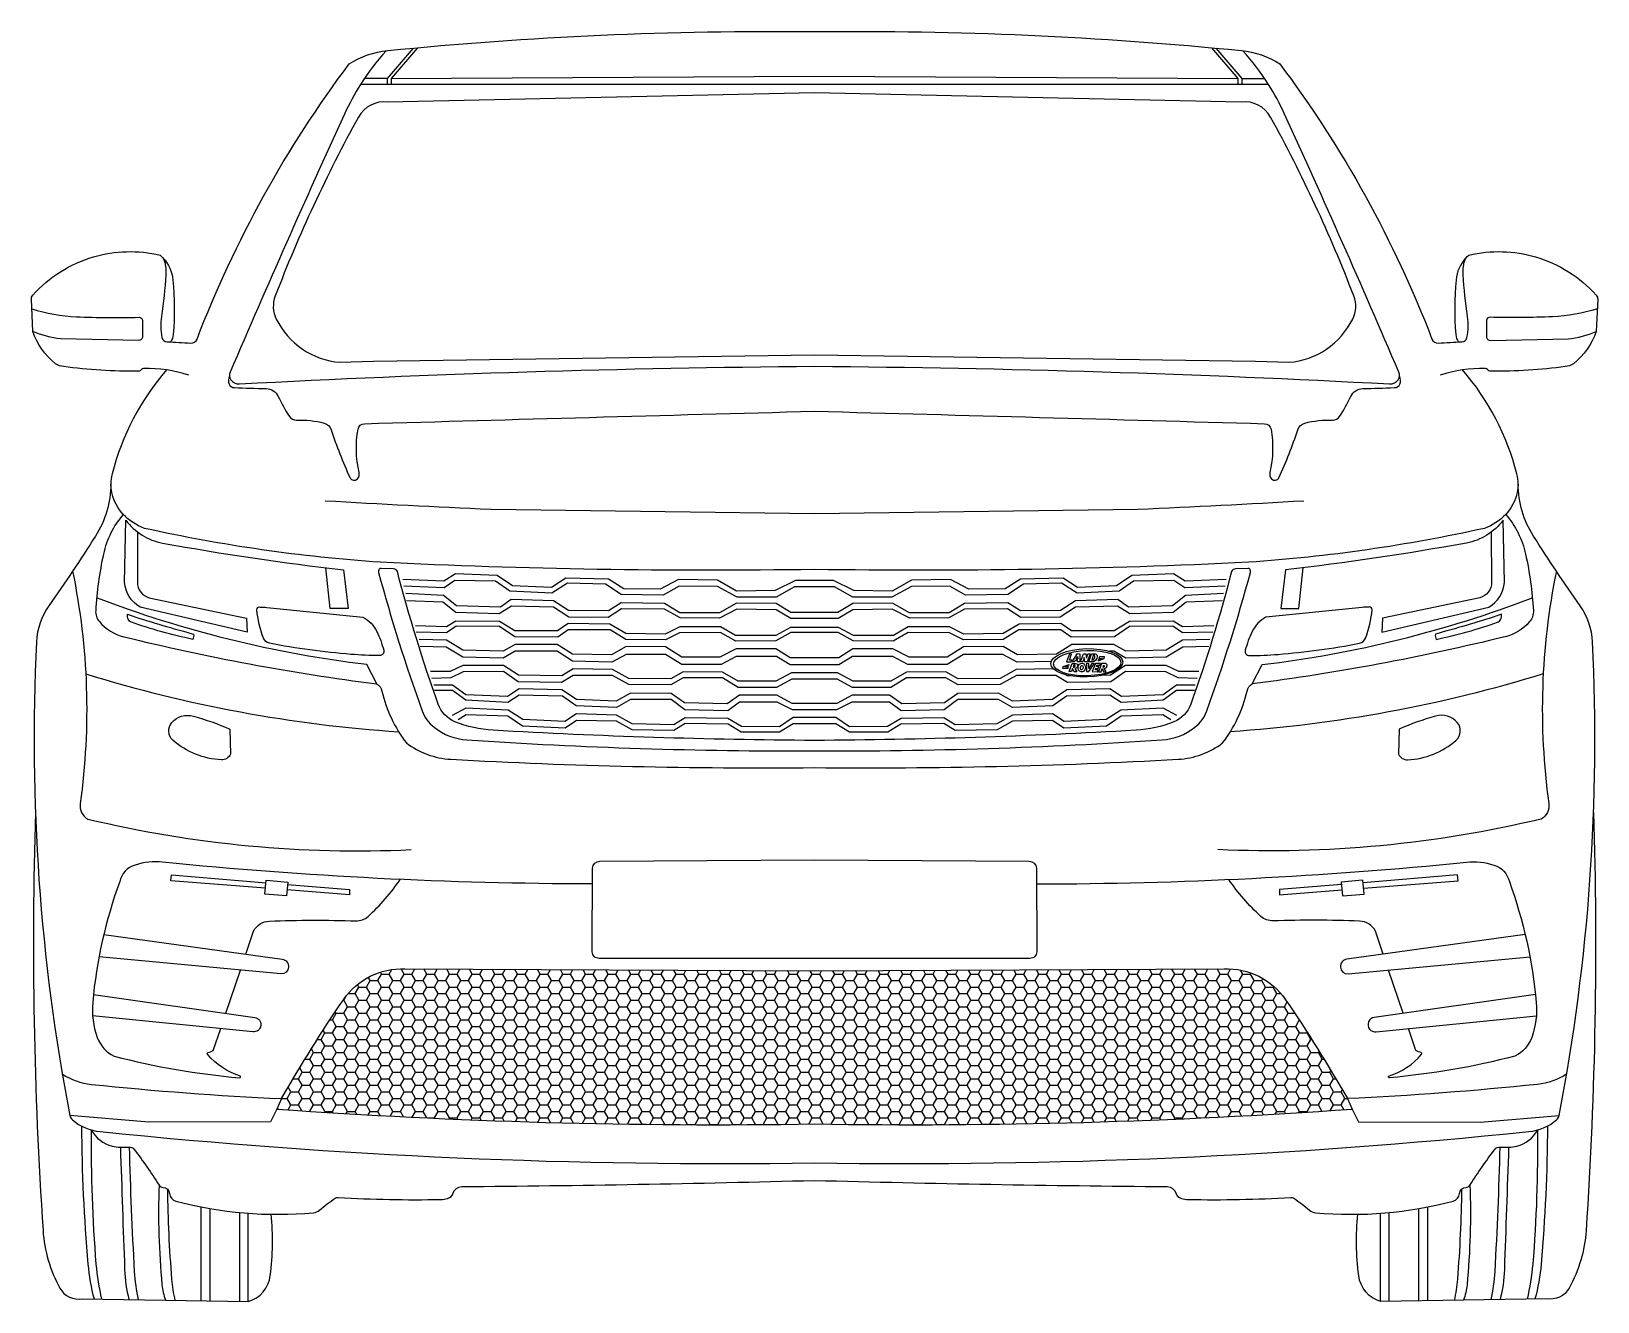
# Model space of a CAD drawing. Header units: millimetres. Extents: x 869 to 3052, y 4 to 1774.
import ezdxf

# ---------------------------------------------------------------- set-up
doc = ezdxf.new("R2010")
doc.units = ezdxf.units.MM
doc.layers.add('ceco.net 516 - Land Rover - front', color=7, linetype='Continuous')
pattern_1 = [(0, (-12728.459, -23553.792), (15.7909552, 9.1169122), [10.527303, -21.054607]), (120, (-12728.459, -23553.792), (-15.7909552, 9.1169123), [10.527303, -21.054607]), (60, (-12728.459, -23553.792), (3e-08, 18.2338245), [-21.054607, 10.527303])]

msp = doc.modelspace()

# ---------------------------------------------------------------- hatches: boundary and pattern name
at = {"layer": 'ceco.net 516 - Land Rover - front'}
h = msp.add_hatch(dxfattribs=at)
h.set_pattern_fill('HONEY', color=256, scale=3.315686)
h.set_pattern_definition(pattern_1)
h.paths.add_polyline_path([(1960.4, 464.7), (1389.6, 467.3, 0.259864), (1303.9, 424.4, 0.019898), (1217.8, 286.5), (1211.2, 272, 0.021755), (1960.4, 251.3)])
h = msp.add_hatch(dxfattribs=at)
h.set_pattern_fill('HONEY', color=256, scale=3.315686)
h.set_pattern_definition(pattern_1)
h.paths.add_polyline_path([(1960.4, 464.7), (2531.1, 467.3, -0.259864), (2616.8, 424.4, -0.019898), (2702.9, 286.5), (2709.5, 272, -0.021755), (1960.4, 251.3)])

# ---------------------------------------------------------------- linework, layer by layer
for points in [[(1088.4, 1294.4, 0.085597), (1025.5, 1303.9, 0.229589), (1022.5, 1302.4, -0.230596), (1018, 1300.1, -0.040773), (914.1, 1306.7, -0.174307), (902.8, 1310.5, -0.144868), (871.1, 1355.2), (869.1, 1400.2, -0.213614), (871, 1406.1, -0.138173), (955.6, 1459.2, -0.13018), (1048.4, 1461.8, -0.195652), (1054.8, 1452.9, -0.074442), (1056.4, 1434.3, -0.019219), (1050.3, 1376.3, 0.08443), (1051.1, 1347.1, 0.343658), (1058.2, 1341, -0.000449), (1091.2, 1339.2, 0.325177), (1100, 1344.9, -0.06929), (1312.1, 1728.4, -0.116031), (1365.4, 1746.7, -0.027727), (1960.4, 1773.2, -0.027727), (2555.3, 1746.7, -0.116031), (2608.7, 1728.4, -0.06929), (2820.8, 1344.9, 0.325177), (2829.5, 1339.2, -0.000449), (2862.5, 1341, 0.343658), (2869.6, 1347.1, 0.08443), (2870.4, 1376.3, -0.019219), (2864.3, 1434.3, -0.074442), (2865.9, 1452.9, -0.195652), (2872.3, 1461.8, -0.13018), (2965.1, 1459.2, -0.138173), (3049.7, 1406.1, -0.213614), (3051.7, 1400.2), (3049.6, 1355.2, -0.144868), (3017.9, 1310.5, -0.174307), (3006.6, 1306.7, -0.040773), (2902.7, 1300.1, -0.230596), (2898.2, 1302.4, 0.229589), (2895.2, 1303.9, 0.085597), (2832.3, 1294.4)], [(1363.3, 1746.5, 0.042212), (1327.8, 1699.6, 0.033704), (1305.4, 1658.3, 0.006336), (1146, 1298.5, 0.257444), (1147.1, 1288.2, 0.260879), (1159.1, 1282.3, -0.011444), (1960.4, 1306.9, -0.011444), (2761.6, 1282.3, 0.260879), (2773.7, 1288.2, 0.257444), (2774.7, 1298.5, 0.006336), (2615.4, 1658.3, 0.033704), (2593, 1699.6, 0.042212), (2557.4, 1746.5)], [(1052.5, 1458, -0.167725), (1066.4, 1427, -0.042804), (1066.8, 1351.4, -0.131413), (1063, 1340.7, 1.904537)], [(2868.2, 1458, 0.167725), (2854.3, 1427, 0.042804), (2853.9, 1351.4, 0.131413), (2857.8, 1340.7, -1.904537)], [(869.7, 1386.9, 0.067765), (931.8, 1375.9, 0.015467), (1019.1, 1375.1, -0.299929), (1023.6, 1372.2, -0.154365), (1024.1, 1368.7), (1023.9, 1346.9, -0.351562), (1018.2, 1342.9), (910.3, 1345.2, -0.075009), (871.1, 1355.2)], [(3051, 1386.9, -0.067765), (2988.9, 1375.9, -0.015467), (2901.7, 1375.1, 0.299929), (2897.1, 1372.2, 0.154365), (2896.7, 1368.7), (2896.8, 1346.9, 0.351562), (2902.6, 1342.9), (3010.4, 1345.2, 0.075009), (3049.6, 1355.2)], [(1057.4, 1301.9, 0.115861), (981.6, 1156.9, 0.061346), (979.8, 1142.8, -0.141203), (958.4, 1070.1, -0.011669), (893.5, 973.2, 0.142072), (876.2, 922.8, 0.059681), (922.6, 263, 0.173439), (926.2, 256.9, 0.148997), (964.8, 240.7, 0.029453), (1960.4, 197, 0.029453), (2955.9, 240.7, 0.148997), (2994.5, 256.9, 0.173439), (2998.1, 263, 0.059681), (3044.5, 922.8, 0.142072), (3027.2, 973.2, -0.011669), (2962.3, 1070.1, -0.141203), (2940.9, 1142.8, 0.061346), (2939.1, 1156.9, 0.115861), (2863.4, 1301.9)], [(1145.2, 1293.2, 0.234126), (1144.6, 1282.1, 0.291318), (1152, 1277.1, -0.000913), (1196.4, 1275.8, -0.280463), (1212.9, 1265, 0.03313), (1228.6, 1236.9, 0.265618), (1238.4, 1231.9, -0.075664), (1277.2, 1227.7, -0.256445), (1286.9, 1218.5, 0.03199), (1313.1, 1151.7, 0.532728), (1323.5, 1150.1, 0.249401), (1325.8, 1159.1, -0.102748), (1324.3, 1219.2, -0.354731), (1333.3, 1226.9, -0.000521), (1960.4, 1244.3, -0.000521), (2587.5, 1226.9, -0.354731), (2596.5, 1219.2, -0.102748), (2594.9, 1159.1, 0.249401), (2597.3, 1150.1, 0.532728), (2607.6, 1151.7, 0.03199), (2633.8, 1218.5, -0.256445), (2643.5, 1227.7, -0.075664), (2682.4, 1231.9, 0.265618), (2692.1, 1236.9, 0.03313), (2707.8, 1265, -0.280463), (2724.3, 1275.8, -0.000913), (2768.7, 1277.1, 0.291318), (2776.1, 1282.1, 0.234126), (2775.5, 1293.2)], [(2940.9, 1142.8, -0.183851), (2923.5, 1100.6, -0.115538), (2894, 1081.1, -0.037516), (2565.5, 1033.8, -0.016163), (1960.4, 1023.8, -0.016163), (1355.2, 1033.8, -0.037516), (1026.7, 1081.1, -0.115538), (997.2, 1100.6, -0.183851), (979.8, 1142.8)], [(1278.3, 1119.6, 0.003617), (1509.6, 1107.8), (1960.4, 1101.6), (2411.1, 1107.8, 0.003617), (2642.4, 1119.6)], [(997.2, 1100.6, 0.124986), (969.5, 1045.2, 0.039058), (958.7, 966.4, 0.193885), (963.8, 951.1, 0.156808), (997.9, 930.1, 0.028532), (1350.4, 864.3), (1336.4, 891.2, -0.061399), (960, 984.3)], [(1017.2, 1075.8), (1016.8, 1006, 0.339358), (1033.4, 984.2), (1168.9, 955.9), (1170, 936.3), (1020.5, 971.5, -0.245626), (999, 1005.6), (1000.8, 1092.5, 0.191644), (1051.9, 1060.6, 0.016007), (1303.9, 1023.2), (1310.4, 969.4), (1285.3, 969.6), (1279.3, 1026.1)], [(2923.5, 1100.6, -0.124986), (2951.2, 1045.2, -0.039058), (2962.1, 966.4, -0.193885), (2956.9, 951.1, -0.156808), (2922.8, 930.1, -0.028532), (2570.4, 864.3), (2584.3, 891.2, 0.061399), (2960.7, 984.3)], [(2903.5, 1075.8), (2903.9, 1006, -0.339358), (2887.3, 984.2), (2751.8, 955.9), (2750.7, 936.3), (2900.2, 971.5, 0.245626), (2921.7, 1005.6), (2919.9, 1092.5, -0.191644), (2868.8, 1060.6, -0.016007), (2616.8, 1023.2), (2610.3, 969.4), (2635.4, 969.6), (2641.4, 1026.1)], [(926.5, 1021.3, -0.085463), (937.1, 697.7, 0.307014), (947.8, 676, 0.070413), (1398.3, 633.5)], [(2994.2, 1021.3, 0.085463), (2983.6, 697.7, -0.307014), (2972.9, 676, -0.070413), (2522.4, 633.5)], [(1197.2, 971), (1331.2, 957.3, -0.161815), (1350.4, 937.4, -0.044369), (1360.1, 911.4, -0.495016), (1354.4, 903.9, -0.020182), (1314.2, 905.5, -0.028021), (1200.8, 921, -0.25958), (1192.4, 928.1, -0.069893), (1183.4, 967.7, -0.538843), (1188.1, 971.4, -0.042482), (1197.2, 971, -0.113406)], [(2723.6, 971), (2589.5, 957.3, 0.161815), (2570.3, 937.4, 0.044369), (2560.6, 911.4, 0.495016), (2566.3, 903.9, 0.020182), (2606.5, 905.5, 0.028021), (2719.9, 921, 0.25958), (2728.3, 928.1, 0.069893), (2737.3, 967.7, 0.538843), (2732.6, 971.4, 0.042482), (2723.6, 971, 0.113406)], [(2342.5, 895.1), (2346.4, 906.4), (2350.5, 906.3, -0.376941), (2354.2, 903.5, -0.150203), (2353.8, 899.9, -0.089243), (2351.9, 897, -0.159527), (2349.4, 895.6, 0.021304), (2347.5, 895.2, 7.38144)], [(2348.9, 903.9), (2346.6, 897.6, 0.251196), (2350.2, 899.5, 0.142941), (2351.1, 902.3, 0.250468), (2350.4, 903.8, 0.281591), (2348.9, 903.9, 4.004291)], [(944.9, 878.4, 0.058686), (1380.9, 797.7, 0.032871)], [(2315.1, 881.5), (2319.3, 892.7), (2324.7, 892.7, -0.385116), (2326.9, 890.8, -0.114755), (2326.7, 888.4, -0.178836), (2325.4, 886.7, -0.104728), (2323.1, 885.9, -0.691902)], [(2321.8, 890.3), (2320.8, 887.8), (2322, 887.9, 0.52203), (2323.5, 890.1, -1.4459)], [(2360.5, 892.7), (2356.2, 881.3), (2359.8, 881.3), (2361.1, 885.8), (2363, 881.4), (2366.9, 881.3), (2364.2, 886, 0.39124), (2367.9, 888.6, 0.106353), (2368, 891.1, 0.291869), (2366.5, 892.6, 0.233205)], [(2362.8, 890.2), (2362, 887.9), (2363.3, 887.9, 0.58422), (2364.3, 890.2, 0.511227)], [(2975.9, 878.4, -0.058686), (2539.8, 797.7, -0.032871)], [(1350.4, 864.3, -0.202478), (1357.5, 854.4, 0.107459), (1391.7, 782.1, 0.148825), (1453.7, 759.4, 0.016491), (1960.4, 747.8, 0.016491), (2467.1, 759.4, 0.148825), (2529.1, 782.1, 0.107459), (2563.2, 854.4, -0.202478), (2570.4, 864.3)], [(1145.7, 801.4), (1146.7, 766.4, -0.302234), (1133.9, 758.7, -0.171203), (1066.4, 785.8, -0.412586), (1064.8, 810.5, -0.288733), (1094.8, 819.5, -0.036018), (1145.7, 801.4, 0.10904)], [(2775, 801.4), (2774.1, 766.4, 0.302234), (2786.8, 758.7, 0.171203), (2854.3, 785.8, 0.412586), (2856, 810.5, 0.288733), (2825.9, 819.5, 0.036018), (2775, 801.4, -0.10904)], [(874.7, 685.3, 0.02435), (885.3, 102.6, 0.109688), (908.7, 22.6, 0.32433), (940.4, 7.7), (1171.4, 3.7, 0.295334), (1202, 40.1, 0.054697), (1203.3, 125.4)], [(3046, 685.3, -0.02435), (3035.5, 102.6, -0.109688), (3012, 22.6, -0.32433), (2980.3, 7.7), (2749.3, 3.7, -0.295334), (2718.7, 40.1, -0.054697), (2717.4, 125.4)], [(1651.1, 585.7, -0.024677), (1052, 616, 0.101196), (1013.5, 612, 0.267288), (992.2, 588.9, 0.064701), (954.5, 420.6, 0.11086), (960.9, 371.7, 0.19421), (984.3, 345.7, 0.04093), (1159.1, 315.6, 0.600123), (1160.4, 317.7, -0.13913), (1114.4, 348.3, -0.544847), (1115, 350.6, 0.053188), (1122.6, 353.7), (1132.9, 384.1)], [(2269.6, 585.7, 0.024677), (2868.8, 616, -0.101196), (2907.2, 612, -0.267288), (2928.6, 588.9, -0.064701), (2966.2, 420.6, -0.11086), (2959.8, 371.7, -0.19421), (2936.4, 345.7, -0.04093), (2761.7, 315.6, -0.600123), (2760.3, 317.7, 0.13913), (2806.4, 348.3, 0.544847), (2805.7, 350.6, -0.053188), (2798.1, 353.7), (2787.9, 384.1)], [(1167.9, 487.8), (1178.8, 520, -0.269232), (1200.8, 533.9, -0.017617), (1321.2, 534.2, 0.192332), (1338.3, 540.5, 0.064962), (1382.9, 591.9)], [(2752.8, 487.8), (2741.9, 520, 0.269232), (2720, 533.9, 0.017617), (2599.6, 534.2, -0.192332), (2582.4, 540.5, -0.064962), (2537.8, 591.9)], [(970, 515.1), (1218.6, 480.8, -0.945618), (1216.9, 460.2), (963.4, 484.1)], [(2950.7, 515.1), (2702.2, 480.8, 0.945618), (2703.8, 460.2), (2957.4, 484.1)], [(1217.8, 286.5, -0.019898), (1303.9, 424.4, -0.259864), (1389.6, 467.3), (1960.4, 464.7), (2531.1, 467.3, -0.259864), (2616.8, 424.4, -0.019898), (2702.9, 286.5)], [(955.6, 431.7), (1180.3, 399.7, -1), (1177.5, 379.7), (954.4, 401.9)], [(2965.1, 431.7), (2740.4, 399.7, 1), (2743.2, 379.7), (2966.4, 401.9)], [(912.1, 320.9, 0.119133), (952.9, 306.4, 0.014386), (1217.8, 286.5), (1211.2, 272, 0.021755), (1960.4, 251.3, 0.021755), (2709.5, 272)], [(3008.6, 320.9, -0.119133), (2967.8, 306.4, -0.014386), (2702.9, 286.5), (2709.5, 272), (2718.4, 254.4), (2887.9, 253.6), (2998.1, 263)], [(938.9, 248.5, 0.02003), (947.9, 56, 0.043817), (956.4, 7.4, 0.767246)], [(967.5, 7.2, -0.039452), (959.6, 55.9, -0.023215), (952.9, 242.9, 0.222637), (981.7, 220.5, 0.081124), (1004.5, 219.1, -0.261648), (1012.4, 215.7, -0.019467), (1047, 166.2, 0.248113), (1052.7, 162.9, -0.38745), (1061.5, 154.5, 0.322737), (1070.4, 143.7, 0.087212), (1262.2, 127.6, 0.153284), (1270.5, 131.1, -0.025916), (1292.6, 147.8, -0.165294), (1296.7, 148.9, 0.019938), (1439.4, 146.1, 0.064418), (1449, 147.5, 0.249905), (1457, 155.2, -0.322443), (1468.8, 163.9, 0.004306), (1960.4, 172.6, 0.004306), (2451.9, 163.9, -0.322443), (2463.7, 155.2, 0.249905), (2471.7, 147.5, 0.064418), (2481.4, 146.1, 0.019938), (2624, 148.9, -0.165294), (2628.1, 147.8, -0.025916), (2650.2, 131.1, 0.153284), (2658.5, 127.6, 0.087212), (2850.3, 143.7, 0.322737), (2859.2, 154.5, -0.38745), (2868, 162.9, 0.248113), (2873.7, 166.2, -0.019467), (2908.3, 215.7, -0.261648), (2916.2, 219.1, 0.081124), (2939, 220.5, 0.222637), (2967.8, 242.9, -0.023215), (2961.2, 55.9, -0.039452), (2953.3, 7.2)], [(2981.8, 248.5, -0.02003), (2972.9, 56, -0.043817), (2964.3, 7.4, -0.767246)], [(993.1, 218.9, 0.000382), (999, 48.3, 0.054631), (1005.1, 6.6, 0.773667)], [(1005.4, 219.2, 0.008156), (1012.5, 45.7, 0.041776), (1018.1, 6.3, 0.797767)], [(2915.3, 219.2, -0.008156), (2908.2, 45.7, -0.041776), (2902.7, 6.3, -0.797767)], [(2927.6, 218.9, -0.000382), (2921.7, 48.3, -0.054631), (2915.6, 6.6, -0.773667)], [(1047, 166.2, 0.032286), (1051.1, 27.3, 0.063074), (1055.9, 5.7, 0.70271)], [(1058.7, 160.4, 0.017885), (1064.5, 35, 0.03501), (1069.1, 5.4, 0.799514)], [(2862, 160.4, -0.017885), (2856.2, 35, -0.03501), (2851.7, 5.4, -0.799514)], [(2873.7, 166.2, -0.032286), (2869.7, 27.3, -0.063074), (2864.8, 5.7, -0.70271)]]:
    msp.add_lwpolyline(points, format="xyb", dxfattribs=at)
for points in [[(1400.9, 1750.1), (1365, 1707.8), (1365, 1699.6)], [(1407.3, 1750.7), (1370.6, 1707.9), (1370.6, 1699.6)], [(2513.5, 1750.7), (2550.1, 1707.9), (2550.1, 1699.6)], [(2519.8, 1750.1), (2555.7, 1707.8), (2555.7, 1699.6)], [(1365, 1707.8), (1333, 1707.7)], [(1370.6, 1707.9), (1960.4, 1711), (2550.1, 1707.9)], [(2555.7, 1707.8), (2587.7, 1707.7)], [(2593, 1699.6), (1960.4, 1699.6), (1327.8, 1699.6)], [(2534.1, 1009.6), (2477.1, 1007.7), (2460.8, 1017.5), (2402.4, 1015.6), (2381.1, 1000.8), (2326.9, 998.9), (2307, 1011.9), (2247.2, 1010.1), (2225.9, 996.6), (2175.3, 996.2), (2149.8, 1009.6), (2095.4, 1008.8), (2068.8, 993.7), (2015.1, 994.3), (1986.7, 1008.2), (1960.4, 1008.2), (1934, 1008.2), (1905.6, 994.3), (1851.9, 993.7), (1825.3, 1008.8), (1770.9, 1009.6), (1745.4, 996.2), (1694.9, 996.6), (1673.5, 1010.1), (1613.8, 1011.9), (1593.8, 998.9), (1539.6, 1000.8), (1518.3, 1015.6), (1459.9, 1017.5), (1443.7, 1007.7), (1386.7, 1009.6)], [(2532.7, 1000.4), (2476.4, 998.2), (2461.3, 1008.6), (2405, 1007.4), (2385, 993.4), (2326.2, 990.8), (2304.7, 1004.9), (2251.8, 1003.4), (2229.6, 989), (2171, 987.9), (2148.8, 1000.5), (2095.4, 1000.2), (2068, 985), (2013.9, 985.2), (1988.1, 999.6), (1960.4, 999.6), (1932.6, 999.6), (1906.8, 985.2), (1852.7, 985), (1825.3, 1000.2), (1771.9, 1000.5), (1749.7, 987.9), (1691.1, 989), (1668.9, 1003.4), (1616, 1004.9), (1594.5, 990.8), (1535.7, 993.4), (1515.7, 1007.4), (1459.4, 1008.6), (1444.3, 998.2), (1388, 1000.4)], [(2530.1, 990.5), (2477.4, 987.6), (2459.1, 973), (2398.1, 971.5), (2383.1, 982.1), (2323.9, 980.3), (2303.1, 966.8), (2247.5, 966.1), (2229.6, 977.4), (2169.3, 976.6), (2147.8, 963.4), (2092.9, 963.4), (2068.9, 976.8), (2013.7, 976.5), (1993.1, 964), (1960.4, 964), (1927.6, 964), (1907, 976.5), (1851.8, 976.8), (1827.8, 963.4), (1772.9, 963.4), (1751.4, 976.6), (1691.1, 977.4), (1673.2, 966.1), (1617.7, 966.8), (1596.8, 980.3), (1537.6, 982.1), (1522.6, 971.5), (1461.6, 973), (1443.3, 987.6), (1390.7, 990.5)], [(2529, 980.1), (2478.2, 978.4), (2460.3, 963.9), (2399.9, 962.2), (2382.5, 972.8), (2324, 971.5), (2302.9, 957.3), (2247.7, 957.1), (2229.4, 969), (2169.5, 968.5), (2147.6, 956.2), (2093, 956), (2068.8, 968.6), (2013.7, 967.5), (1993.5, 955.5), (1960.4, 955.5), (1927.3, 955.5), (1907, 967.5), (1852, 968.6), (1827.8, 956), (1773.1, 956.2), (1751.3, 968.5), (1691.3, 969), (1673, 957.1), (1617.8, 957.3), (1596.7, 971.5), (1538.3, 972.8), (1520.8, 962.2), (1460.5, 963.9), (1442.5, 978.4), (1391.7, 980.1)], [(2516.6, 945.3), (2473.2, 943.9), (2460, 952), (2399.4, 951.4), (2378.1, 938.2), (2318.5, 938.5), (2303.6, 948.7), (2245.4, 947.6), (2223.1, 934.8), (2168.3, 933.8), (2148.3, 943.8), (2091.1, 943.8), (2070.5, 931.6), (2014.5, 931.7), (1993.8, 942.8), (1960.4, 942.8), (1926.9, 942.8), (1906.3, 931.7), (1850.3, 931.6), (1829.6, 943.8), (1772.5, 943.8), (1752.4, 933.8), (1697.6, 934.8), (1675.3, 947.6), (1617.1, 948.7), (1602.2, 938.5), (1542.6, 938.2), (1521.3, 951.4), (1460.7, 952), (1447.5, 943.9), (1404.2, 945.3)], [(2515.3, 936.3), (2473.2, 935.4), (2459.8, 944.8), (2399.4, 944.2), (2378.2, 930.1), (2318, 929.4), (2303.5, 939.7), (2245.2, 939.6), (2223.3, 926.3), (2167.8, 925.6), (2148.4, 935.6), (2091.1, 936.2), (2069.9, 924.1), (2014.2, 924.2), (1993.5, 936.1), (1960.4, 936.1), (1927.2, 936.1), (1906.5, 924.2), (1850.8, 924.1), (1829.6, 936.2), (1772.3, 935.6), (1752.9, 925.6), (1697.4, 926.3), (1675.5, 939.6), (1617.2, 939.7), (1602.7, 929.4), (1542.6, 930.1), (1521.3, 944.2), (1460.9, 944.8), (1447.5, 935.4), (1405.4, 936.3)], [(2511.1, 926.1), (2473.2, 925.1), (2450.5, 911.4), (2394.4, 909.9), (2377.7, 919.2), (2318.8, 919.4), (2297.6, 905.9), (2243.1, 904.7), (2223.1, 916.3), (2167.8, 915.9), (2145.3, 901.8), (2092.1, 901.7), (2069.7, 913), (2014, 913), (1994.1, 900.6), (1960.4, 900.6), (1926.6, 900.6), (1906.7, 913), (1851, 913), (1828.6, 901.7), (1775.4, 901.8), (1752.9, 915.9), (1697.7, 916.3), (1677.6, 904.7), (1623.1, 905.9), (1601.9, 919.4), (1543.1, 919.2), (1526.4, 909.9), (1470.2, 911.4), (1447.5, 925.1), (1409.6, 926.1)], [(2290.4, 895.7), (2242.9, 894.5), (2223, 905.3), (2167.8, 905.1), (2145.2, 891.6), (2090.6, 891.3), (2069.4, 902.4), (2013.4, 902.6), (1994.2, 891), (1960.4, 891), (1926.5, 891), (1907.3, 902.6), (1851.3, 902.4), (1830.1, 891.3), (1775.5, 891.6), (1752.9, 905.1), (1697.7, 905.3), (1677.9, 894.5), (1623, 895.9), (1602, 910.1), (1543.2, 909.8), (1526.7, 900.2), (1470.1, 901.7), (1447.2, 915.7), (1411, 916.7)], [(2315.6, 906.1), (2311.5, 895.1), (2318.2, 895.1), (2319.1, 897.5), (2315.5, 897.6), (2318.6, 906.1), (2315.6, 906.1)], [(2319.2, 895.1), (2326.7, 906.5), (2330, 906.4), (2330.3, 895.1), (2327, 895.1), (2327, 896.9), (2323.3, 896.9), (2322.5, 895), (2319.2, 895.1)], [(2324.9, 899.2), (2327.1, 899.2), (2327, 902.6), (2324.9, 899.2)], [(2324.9, 899.2), (2327, 902.6), (2327.1, 899.2), (2324.9, 899.2)], [(2331, 895.1), (2335, 906.3), (2338.4, 906.3), (2339.2, 900.3), (2341.1, 906.3), (2344.4, 906.4), (2340.1, 895.1), (2337, 895.1), (2336.2, 901.2), (2334.1, 895), (2331, 895.1)], [(2347.5, 895.2), (2342.5, 895.1)], [(2355.5, 896.6), (2363.8, 899.6), (2364.7, 902.2), (2357.5, 902.2), (2356.5, 899.7), (2361.6, 899.8), (2355.9, 897.8), (2355.5, 896.6)], [(2509.7, 916.7), (2473.5, 915.7), (2450.6, 901.7), (2394, 900.2), (2377.6, 909.8), (2371.4, 909.9)], [(2293.5, 885.2), (2241.6, 884.6), (2219.2, 872.1), (2160.5, 871.6), (2143.3, 881.3), (2088.6, 880.9), (2066.7, 868.2), (2014.1, 868.2), (1992.2, 880), (1960.4, 880), (1928.5, 880), (1906.6, 868.2), (1854, 868.2), (1832.2, 880.9), (1777.5, 881.3), (1760.2, 871.6), (1701.6, 872.1), (1679.1, 884.6), (1623.9, 885.2), (1608.3, 875.5), (1547.7, 876.5), (1527.1, 889.9), (1470.3, 889.9), (1452.5, 881.8), (1425.1, 881.5)], [(2493.4, 871.8), (2467.3, 872.7), (2450, 881.2), (2393.7, 881.6), (2373.1, 867.2), (2313, 866.5), (2296.6, 876.3), (2241.7, 876.3), (2219.1, 863.3), (2160.4, 863), (2143.4, 872.6), (2088.7, 872.6), (2066.8, 859.5), (2013.5, 859.3), (1992, 871.1), (1960.4, 871.1), (1928.7, 871.1), (1907.2, 859.3), (1853.9, 859.5), (1832, 872.6), (1777.3, 872.6), (1760.3, 863), (1701.6, 863.3), (1679, 876.3), (1624.1, 876.3), (1607.8, 866.5), (1547.6, 867.2), (1527, 881.6), (1470.8, 881.2), (1453.4, 872.7), (1427.3, 871.8)], [(2315.2, 891.5), (2314.8, 890.4), (2309.2, 888.6), (2314, 888.5), (2313.3, 886), (2306.3, 886), (2307.1, 888.8), (2315.2, 891.5)], [(2317.3, 875.6), (2312.5, 875.5), (2309.6, 877.3)], [(2323.1, 885.9), (2325.7, 881.4), (2322, 881.4), (2320.1, 885.8), (2318.7, 881.5), (2315.1, 881.5)], [(2323.5, 890.1), (2323.2, 890.3), (2321.8, 890.3)], [(2339.3, 892.6), (2339.4, 881.5), (2342.7, 881.5), (2350.7, 892.8), (2346.9, 892.7), (2342.5, 885.7), (2342.8, 892.8), (2339.3, 892.6)], [(2351.8, 892.7), (2347.2, 881.5), (2354.8, 881.4), (2355.8, 883.9), (2351.7, 884), (2352.5, 886.1), (2355.6, 886), (2356.5, 888.4), (2353.3, 888.4), (2354, 890.6), (2358.1, 890.6), (2358.8, 892.8), (2351.8, 892.7)], [(2495.7, 881.5), (2468.2, 881.8), (2450.4, 889.9), (2393.6, 889.9), (2373, 876.5), (2360.4, 876.3)], [(2366.5, 892.6), (2360.5, 892.7)], [(2362.8, 890.2), (2364.3, 890.2)], [(2490.6, 862.8), (2464.9, 862.5), (2446.2, 849.3), (2388.2, 846.7), (2371.8, 857.6), (2312.2, 856.2), (2292.1, 842.4), (2236.5, 840.5), (2216.8, 851.3), (2160.2, 851), (2141.6, 838.1), (2081.9, 836.7), (2064.7, 848.7), (2012.9, 848.7), (1991.5, 837.2), (1960.4, 837.2), (1929.3, 837.2), (1907.8, 848.7), (1856, 848.7), (1838.8, 836.7), (1779.1, 838.1), (1760.5, 851), (1703.9, 851.3), (1684.2, 840.5), (1628.6, 842.4), (1608.5, 856.2), (1548.9, 857.6), (1532.5, 846.7), (1474.6, 849.3), (1455.8, 862.5), (1430.1, 862.8)], [(2489.7, 855.1), (2464.9, 855.1), (2446.4, 841.6), (2387.8, 838.5), (2371.8, 848.8), (2311.7, 847.4), (2292.6, 834), (2236.3, 831.6), (2216.8, 842.5), (2160.2, 842.5), (2141, 828.3), (2081.2, 826.9), (2064.7, 839.1), (2012.6, 839), (1991.2, 828.2), (1960.4, 828.2), (1929.5, 828.2), (1908.2, 839), (1856, 839.1), (1839.5, 826.9), (1779.7, 828.3), (1760.5, 842.5), (1704, 842.5), (1684.4, 831.6), (1628.2, 834), (1609, 847.4), (1548.9, 848.8), (1532.9, 838.5), (1474.3, 841.6), (1455.8, 855.1), (1431, 855.1)], [(2465.3, 820.2), (2446.1, 830.6), (2387.3, 828), (2366.8, 814.7), (2308.1, 812.1), (2291.8, 822.7), (2236.2, 821), (2214.5, 808.9), (2156.3, 807.5), (2140.5, 817.2), (2081, 816), (2062.1, 804.8), (2009.1, 804.4), (1990, 817.6), (1960.4, 817.6), (1930.7, 817.6), (1911.6, 804.4), (1858.6, 804.8), (1839.7, 816), (1780.2, 817.2), (1764.4, 807.5), (1706.2, 808.9), (1684.6, 821), (1628.9, 822.7), (1612.6, 812.1), (1554, 814.7), (1533.5, 828), (1474.6, 830.6), (1455.5, 820.2)], [(2456.9, 814.2), (2445.8, 821.4), (2387.6, 819.5), (2367.1, 805.6), (2307.6, 802.8), (2291.8, 813.3), (2236.4, 812.4), (2214.7, 800.6), (2156.5, 799.6), (2140.6, 809), (2080.8, 808.3), (2062.4, 797.2), (2008.9, 796.9), (1989.9, 808.7), (1960.4, 808.7), (1930.8, 808.7), (1911.8, 796.9), (1858.3, 797.2), (1839.9, 808.3), (1780.1, 809), (1764.3, 799.6), (1706.1, 800.6), (1684.4, 812.4), (1628.9, 813.3), (1613.1, 802.8), (1553.6, 805.6), (1533.1, 819.5), (1474.9, 821.4), (1463.9, 814.2)], [(1195.3, 579.6), (1063.2, 589.8), (1064.4, 598.4), (1196.1, 587.4)], [(1196.8, 591), (1226.4, 588.1), (1224.7, 569), (1194.6, 571.5), (1196.4, 591)], [(2723.9, 591), (2694.4, 588.1), (2696.1, 569), (2726.2, 571.5), (2724.3, 591)], [(2725.4, 579.6), (2857.5, 589.8), (2856.3, 598.4), (2724.7, 587.4)], [(1226.1, 584.9), (1312.3, 577.7), (1312.5, 570.6), (1225.4, 577.3)], [(2694.7, 584.9), (2608.4, 577.7), (2608.3, 570.6), (2695.3, 577.3)], [(1140, 405.4), (1160.4, 465.6)], [(2780.7, 405.4), (2760.4, 465.6)], [(1211.2, 272), (1202.3, 254.4), (1032.8, 253.6), (922.6, 263)], [(1105.6, 4.7), (1105.6, 135.6)], [(1118.4, 4.7), (1118.4, 133.3)], [(2802.3, 4.7), (2802.3, 133.3)], [(2815.1, 4.7), (2815.1, 135.6)], [(1159.5, 3.7), (1159.5, 126.8)], [(1171.4, 3.7), (1171.4, 126.8)], [(2749.3, 3.7), (2749.3, 126.8)], [(2761.3, 3.7), (2761.3, 126.8)]]:
    msp.add_lwpolyline(points, dxfattribs=at)
for points in [[(1365.6, 1675.1, 0.305711), (1324.7, 1654.1, 0.033392), (1208.9, 1404.9, 0.21091), (1210.4, 1372.6, 0.261325), (1299, 1312.4), (1346, 1313.9), (1960.4, 1322.7), (2574.7, 1313.9), (2621.8, 1312.4, 0.261325), (2710.3, 1372.6, 0.21091), (2711.9, 1404.9, 0.033392), (2596, 1654.1, 0.305711), (2555.1, 1675.1), (1960.4, 1687.7)], [(1356.3, 1025.2, 0.326099), (1353.6, 1024.2, 0.213577), (1352.9, 1019.7, 0.020183), (1413.5, 827, 0.141028), (1430.2, 803.9, 0.150827), (1476, 786.3, 0.017307), (1960.4, 771, 0.017307), (2444.7, 786.3, 0.150827), (2490.5, 803.9, 0.141028), (2507.2, 827, 0.020183), (2567.8, 1019.7, 0.213577), (2567.1, 1024.2, 0.326099), (2564.4, 1025.2), (2547.2, 1024.6, 0.289591), (2541.5, 1020.8, -0.021575), (2484.7, 835.9, -0.215317), (2461.3, 811.6, -0.081047), (2408.4, 799.8, -0.012928), (1960.4, 785.6, -0.012928), (1512.4, 799.8, -0.081047), (1459.4, 811.6, -0.215317), (1436.1, 835.9, -0.021575), (1379.2, 1020.8, 0.289591), (1373.6, 1024.6)], [(1095.2, 933.8, -0.174625), (1093.9, 926.4, -0.031979), (1008.5, 950.3, -0.207041), (1003.9, 954.5, -0.157588), (1003.2, 961.4), (1009.4, 959, 0.01166)], [(2825.5, 933.8, 0.174625), (2826.8, 926.4, 0.031979), (2912.2, 950.3, 0.207041), (2916.8, 954.5, 0.157588), (2917.6, 961.4), (2911.4, 959, -0.01166)], [(1651.2, 607.5, -0.40346), (1661.4, 617.4), (1960.4, 619.2), (2259.3, 617.4, -0.40346), (2269.5, 607.5), (2270.1, 491, -0.437899), (2260.6, 482), (1960.4, 482), (1660.2, 482, -0.437899), (1650.6, 491)]]:
    msp.add_lwpolyline(points, format="xyb", close=True, dxfattribs=at)
for centre, major_axis, ratio in [((2339.8, 893.8), (50.1, 1.4), 0.393871), ((2340.4, 893.3), (47, 1.3), 0.373932), ((2332.8, 887.1), (1.01, 5.93), 0.877632), ((2332.8, 887.1), (0.53, 3.05), 0.616736)]:
    msp.add_ellipse(centre, major_axis=major_axis, ratio=ratio, dxfattribs=at)

doc.saveas('drawing.dxf')
